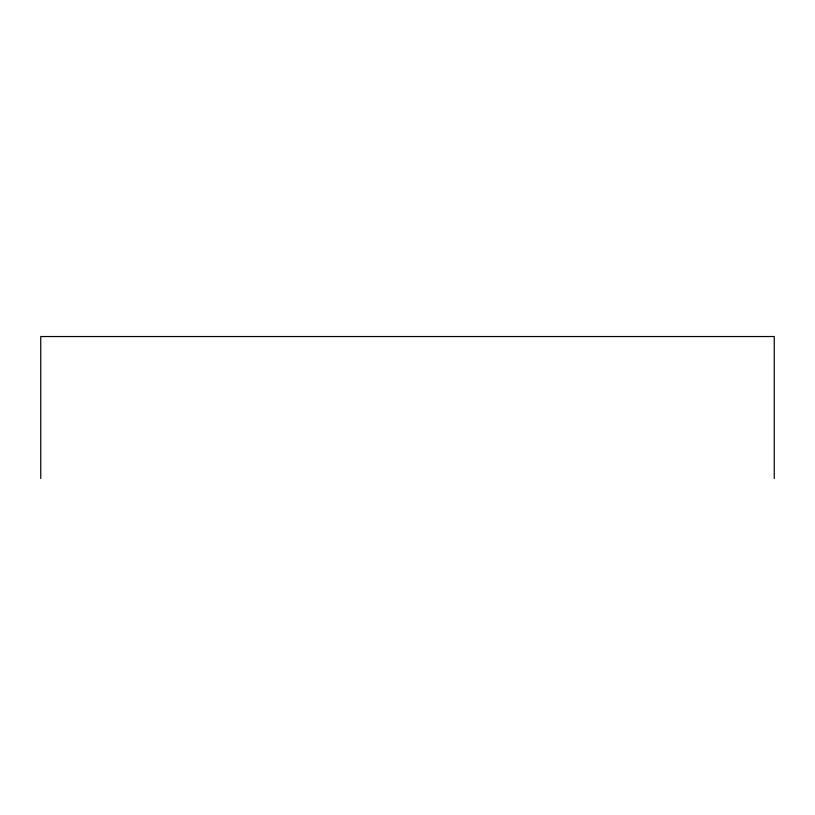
<?xml version="1.0" encoding="UTF-8"?>
<svg xmlns="http://www.w3.org/2000/svg" width="815" height="815" viewBox="0 0 815 815"><rect width="100%" height="100%" fill="white"/><g stroke="black" fill="none" stroke-linecap="round" stroke-linejoin="round"><path stroke-width="1.22" d="M774.25 478.466L774.25 336.534L40.75 336.534L40.75 478.466"/></g></svg>
